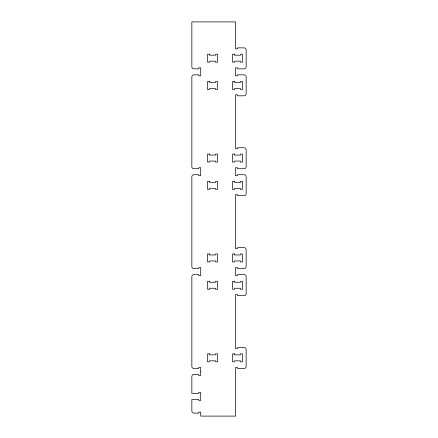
<?xml version="1.0" encoding="UTF-8"?>
<svg xmlns="http://www.w3.org/2000/svg" width="438" height="438" viewBox="0 0 438 438"><rect width="100%" height="100%" fill="white"/><g stroke="black" fill="none" stroke-linecap="round" stroke-linejoin="round"><path stroke-width="0.66" d="M200.719 371.484L200.719 375.481L198.726 375.481L198.726 374.485L193.465 374.485A1.577 1.577 0 0 0 192.37 374.939L191.844 376.302L191.849 393.461L198.726 393.461L198.726 392.459L200.719 392.459L200.719 400.452L198.726 400.452L198.726 399.451L191.849 399.451L191.849 411.107A1.998 1.998 0 0 0 193.848 413.105L198.726 413.105L198.726 412.103L200.719 412.103L200.719 416.1L235.507 416.1L235.507 367.493L237.5 367.493L237.5 368.489L244.163 368.489A1.998 1.998 0 0 0 246.156 366.491L246.156 349.513A1.998 1.998 0 0 0 244.163 347.515L237.5 347.515L237.5 348.511L235.507 348.511L235.507 294.577L237.5 294.577L237.5 295.579L244.163 295.579A1.998 1.998 0 0 0 246.156 293.58L246.156 276.597A1.998 1.998 0 0 0 244.163 274.599L237.5 274.599L237.5 275.601L235.507 275.601L235.507 267.607L237.5 267.607L237.5 268.609L244.163 268.609A1.998 1.998 0 0 0 246.156 266.611L246.156 249.633A1.998 1.998 0 0 0 244.163 247.634L237.5 247.634L237.5 248.631L235.507 248.631L235.507 194.696L237.5 194.696L237.5 195.693L244.163 195.693A1.998 1.998 0 0 0 246.156 193.695L246.156 176.717A1.998 1.998 0 0 0 244.163 174.718L237.5 174.718L237.5 175.72L235.507 175.72L235.507 167.727L237.5 167.727L237.5 168.729L244.163 168.729A1.998 1.998 0 0 0 246.156 166.73L246.156 149.747A1.998 1.998 0 0 0 244.163 147.748L237.5 147.748L237.5 148.75L235.507 148.75L235.507 94.816L237.5 94.816L237.5 95.812L244.163 95.812A1.998 1.998 0 0 0 246.156 93.814L246.156 76.836A1.998 1.998 0 0 0 244.163 74.838L237.5 74.838L237.5 75.834L235.507 75.834L235.507 67.846L237.5 67.846L237.5 68.843L244.163 68.843A1.998 1.998 0 0 0 246.156 66.844L246.156 49.866A1.998 1.998 0 0 0 244.163 47.868L237.5 47.868L237.5 48.87L235.507 48.87L235.507 21.9L191.844 21.9L191.844 66.844A1.998 1.998 0 0 0 193.837 68.843L198.726 68.843L198.726 67.846L200.719 67.846L200.719 75.834L198.726 75.834L198.726 74.838L193.837 74.838A1.998 1.998 0 0 0 191.844 76.836L191.844 166.73A1.998 1.998 0 0 0 193.837 168.729L198.726 168.729L198.726 167.727L200.719 167.727L200.719 175.72L198.726 175.72L198.726 174.718L193.837 174.718A1.998 1.998 0 0 0 191.844 176.717L191.844 266.611A1.998 1.998 0 0 0 193.837 268.609L198.726 268.609L198.726 267.607L200.719 267.607L200.719 275.601L198.726 275.601L198.726 274.599L193.837 274.599A1.998 1.998 0 0 0 191.844 276.597L191.844 366.491A1.998 1.998 0 0 0 193.837 368.489L198.726 368.489L198.726 367.493L200.719 367.493L200.719 371.484M209.528 54.192L207.53 54.192L207.53 62.18L209.528 62.18L209.528 61.183L215.518 61.183L215.518 62.18L217.516 62.18L217.516 54.192L215.518 54.192L215.518 55.188L209.528 55.188L209.528 54.192M234.505 54.197L232.507 54.197L232.507 62.185L234.505 62.185L234.505 61.189L240.5 61.189L240.5 62.185L242.499 62.185L242.499 54.197L240.5 54.197L240.5 55.193L234.505 55.193L234.505 54.197M209.528 81.501L207.53 81.501L207.53 89.494L209.528 89.494L209.528 88.492L215.518 88.492L215.518 89.494L217.516 89.494L217.516 81.501L215.518 81.501L215.518 82.503L209.528 82.503L209.528 81.501M234.505 81.495L232.507 81.495L232.507 89.489L234.505 89.489L234.505 88.487L240.5 88.487L240.5 89.489L242.499 89.489L242.499 81.495L240.5 81.495L240.5 82.497L234.505 82.497L234.505 81.495M209.528 154.072L207.53 154.072L207.53 162.06L209.528 162.06L209.528 161.064L215.518 161.064L215.518 162.06L217.516 162.06L217.516 154.072L215.518 154.072L215.518 155.068L209.528 155.068L209.528 154.072M234.505 154.077L232.507 154.077L232.507 162.065L234.505 162.065L234.505 161.069L240.5 161.069L240.5 162.065L242.499 162.065L242.499 154.077L240.5 154.077L240.5 155.074L234.505 155.074L234.505 154.077M209.528 181.381L207.53 181.381L207.53 189.375L209.528 189.375L209.528 188.373L215.518 188.373L215.518 189.375L217.516 189.375L217.516 181.381L215.518 181.381L215.518 182.383L209.528 182.383L209.528 181.381M234.505 181.376L232.507 181.376L232.507 189.369L234.505 189.369L234.505 188.367L240.5 188.367L240.5 189.369L242.499 189.369L242.499 181.376L240.5 181.376L240.5 182.378L234.505 182.378L234.505 181.376M209.528 253.952L207.53 253.952L207.53 261.946L209.528 261.946L209.528 260.944L215.518 260.944L215.518 261.946L217.516 261.946L217.516 253.952L215.518 253.952L215.518 254.954L209.528 254.954L209.528 253.952M234.505 253.958L232.507 253.958L232.507 261.951L234.505 261.951L234.505 260.949L240.5 260.949L240.5 261.951L242.499 261.951L242.499 253.958L240.5 253.958L240.5 254.96L234.505 254.96L234.505 253.958M209.528 281.267L207.53 281.267L207.53 289.255L209.528 289.255L209.528 288.259L215.518 288.259L215.518 289.255L217.516 289.255L217.516 281.267L215.518 281.267L215.518 282.264L209.528 282.264L209.528 281.267M234.505 281.262L232.507 281.262L232.507 289.25L234.505 289.25L234.505 288.253L240.5 288.253L240.5 289.25L242.499 289.25L242.499 281.262L240.5 281.262L240.5 282.258L234.505 282.258L234.505 281.262M209.528 353.833L207.53 353.833L207.53 361.826L209.528 361.826L209.528 360.824L215.518 360.824L215.518 361.826L217.516 361.826L217.516 353.833L215.518 353.833L215.518 354.835L209.528 354.835L209.528 353.833M234.505 353.838L232.507 353.838L232.507 361.832L234.505 361.832L234.505 360.83L240.5 360.83L240.5 361.832L242.499 361.832L242.499 353.838L240.5 353.838L240.5 354.84L234.505 354.84L234.505 353.838"/></g></svg>
